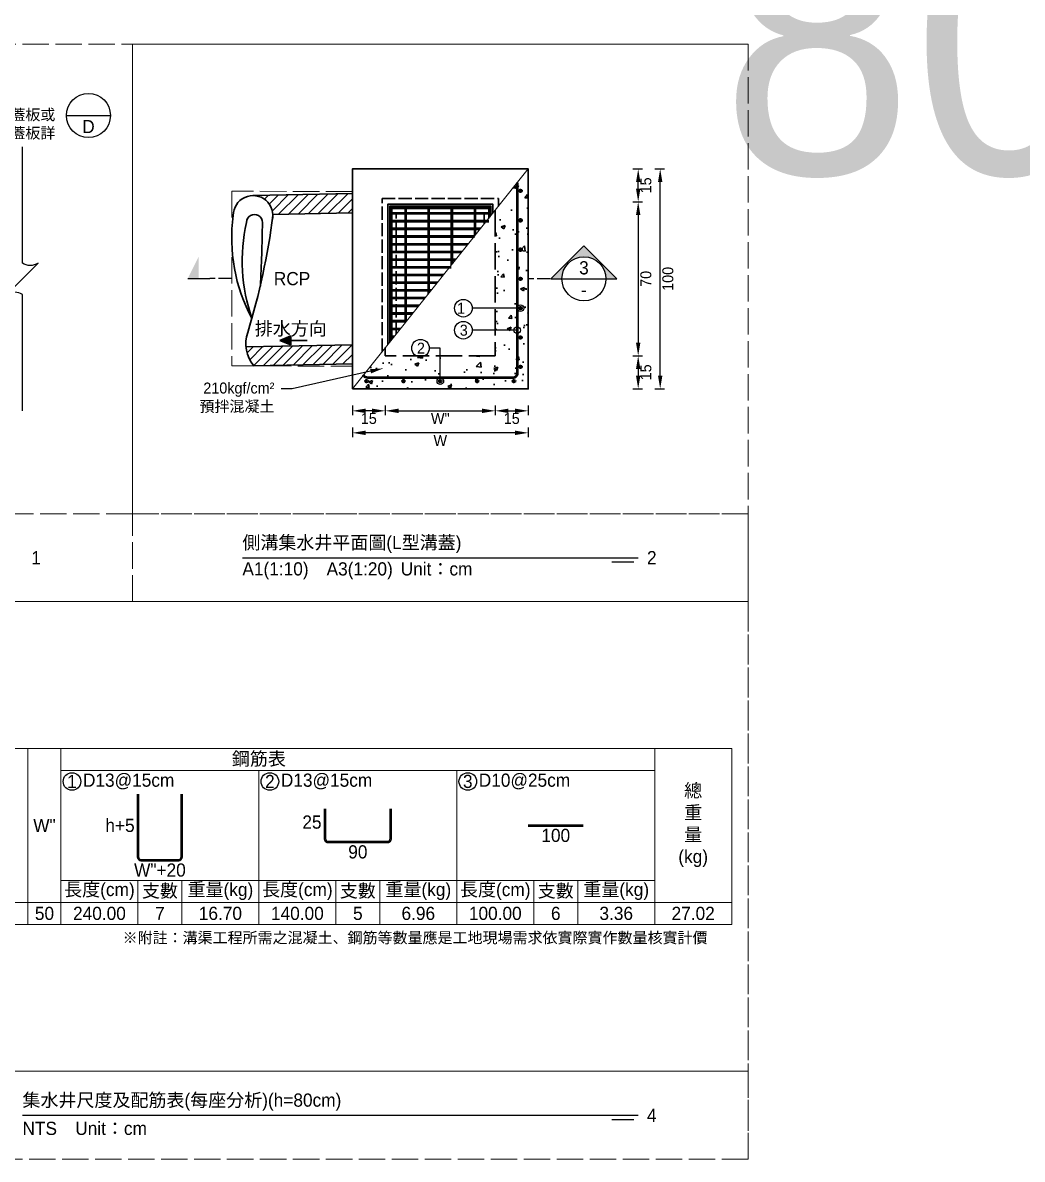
# Model space of a CAD drawing. Extents: x -6810 to 5075, y -2187 to 1200.
# Drawn here: x -1260 to -805, y -507 to 10 of the extents above; entities that cross this region are included whole.
import ezdxf
from ezdxf import colors
from ezdxf.entities.mleader import LeaderData, LeaderLine
from ezdxf.math import Vec2, Vec3

# ---------------------------------------------------------------- set-up
doc = ezdxf.new("R2010")
doc.units = 0
doc.header["$MEASUREMENT"] = 0
doc.linetypes.add('ACAD_ISO02W100', pattern=[15, 12, -3])
for name, color, linetype, lineweight in [('一、1.基本-圖框', 7, 'Continuous', 20), ('二、2.繪圖-施作項目', 181, 'Continuous', 30), ('二、3.繪圖-排水流向', 170, 'Continuous', 30), ('二、5.繪圖-鋼筋', 60, 'Continuous', 50), ('二、6.繪圖-其他施作項目', 35, 'Continuous', 30)]:
    doc.layers.add(name, color=color, linetype=linetype, lineweight=lineweight)
doc.layers.add('一、4.基本-隱藏', color=9, linetype='ACAD_ISO02W100', lineweight=20, plot=False)
doc.layers.add('三、1.文字-說明文字', color=2, linetype='Continuous')
doc.layers.add('三、3.文字-註解文字', color=2, linetype='Continuous')
doc.styles.add('次圖名(詳圖)', font='MS PGothic.ttf', dxfattribs={"height": 6})
doc.styles.add('註解文字(詳圖)', font='MS PGothic.ttf', dxfattribs={"height": 5})
doc.dimstyles.new('註解文字(詳圖)', dxfattribs={"dimtxt": 5, "dimasz": 6, "dimexe": 2, "dimexo": 5, "dimgap": 1, "dimtad": 2, "dimzin": 0, "dimdsep": 46, "dimtxsty": '註解文字(詳圖)', "dimcen": 0.1, "dimclrd": 144, "dimclre": 144, "dimclrt": 256, "dimadec": 0, "dimazin": 0, "dimtfac": 1, "dimtofl": 0, "dimtmove": 0, "dimatfit": 3, "dimfxlon": 1, "dimtolj": 1, "dimtzin": 0, "dimlwd": -1, "dimlwe": -1, "dimarcsym": 1})
pattern_1 = [(135, (-1273.6543, -1312.1108), (-2.65165, -2.65165), []), (135, (-1273.6543, -1311.227), (-2.65165, -2.65165), []), (135, (-1273.6543, -1310.343), (-2.65165, -2.65165), []), (135, (-1273.6543, -1309.459), (-2.65165, -2.65165), [])]

# ---------------------------------------------------------------- blocks, each defined once
blk = doc.blocks.new('*D124')
at = {"layer": 'Defpoints', "color": 0, "linetype": 'ACAD_ISO02W100', "ltscale": 0.25, "transparency": 16777216}
for p in [(-1045, -141.75), (-1030, -156.75), (-1030, -166.75)]:
    blk.add_point(p, dxfattribs=at)
at = {"layer": '三、1.文字-說明文字', "color": 144, "ltscale": 0.25, "transparency": 16777216}
for p, q in [((-1045, -164.25), (-1045, -168.75)), ((-1030, -164.25), (-1030, -168.75)), ((-1039, -166.75), (-1036, -166.75))]:
    blk.add_line(p, q, dxfattribs=at)
at = {"layer": '三、1.文字-說明文字', "color": 144, "linetype": 'ACAD_ISO02W100', "ltscale": 0.25, "transparency": 16777216}
for points in [[(-1039, -165.75), (-1039, -167.75), (-1045, -166.75)], [(-1036, -165.75), (-1036, -167.75), (-1030, -166.75)]]:
    blk.add_solid(points, dxfattribs=at)
at = {"layer": '三、1.文字-說明文字', "linetype": 'ACAD_ISO02W100', "ltscale": 0.25, "transparency": 16777216, "insert": (-1037.5, -170.25), "char_height": 5, "attachment_point": 5, "style": '註解文字(詳圖)'}
blk.add_mtext('\\A1;15', dxfattribs=at)
blk = doc.blocks.new('*D125')
at = {"layer": 'Defpoints', "color": 0, "linetype": 'ACAD_ISO02W100', "ltscale": 0.25, "transparency": 16777216}
for p in [(-1095, -141.75), (-1110, -156.75), (-1110, -166.75)]:
    blk.add_point(p, dxfattribs=at)
at = {"layer": '三、1.文字-說明文字', "color": 144, "ltscale": 0.25, "transparency": 16777216}
for p, q in [((-1110, -164.25), (-1110, -168.75)), ((-1095, -164.25), (-1095, -168.75)), ((-1101, -166.75), (-1104, -166.75))]:
    blk.add_line(p, q, dxfattribs=at)
at = {"layer": '三、1.文字-說明文字', "color": 144, "linetype": 'ACAD_ISO02W100', "ltscale": 0.25, "transparency": 16777216}
for points in [[(-1104, -165.75), (-1104, -167.75), (-1110, -166.75)], [(-1101, -165.75), (-1101, -167.75), (-1095, -166.75)]]:
    blk.add_solid(points, dxfattribs=at)
at = {"layer": '三、1.文字-說明文字', "linetype": 'ACAD_ISO02W100', "ltscale": 0.25, "transparency": 16777216, "insert": (-1102.5, -170.25), "char_height": 5, "attachment_point": 5, "style": '註解文字(詳圖)'}
blk.add_mtext('\\A1;15', dxfattribs=at)
blk = doc.blocks.new('*D126')
at = {"layer": 'Defpoints', "color": 0, "linetype": 'ACAD_ISO02W100', "ltscale": 0.25, "transparency": 16777216}
for p in [(-1095, -141.75), (-1045, -141.75), (-1045, -166.75)]:
    blk.add_point(p, dxfattribs=at)
at = {"layer": '三、1.文字-說明文字', "color": 144, "ltscale": 0.25, "transparency": 16777216}
for p, q in [((-1095, -164.25), (-1095, -168.75)), ((-1045, -164.25), (-1045, -168.75)), ((-1089, -166.75), (-1051, -166.75))]:
    blk.add_line(p, q, dxfattribs=at)
at = {"layer": '三、1.文字-說明文字', "color": 144, "linetype": 'ACAD_ISO02W100', "ltscale": 0.25, "transparency": 16777216}
for points in [[(-1089, -165.75), (-1089, -167.75), (-1095, -166.75)], [(-1051, -165.75), (-1051, -167.75), (-1045, -166.75)]]:
    blk.add_solid(points, dxfattribs=at)
at = {"layer": '三、1.文字-說明文字', "linetype": 'ACAD_ISO02W100', "ltscale": 0.25, "transparency": 16777216, "insert": (-1070, -170.25), "char_height": 5, "attachment_point": 5, "style": '註解文字(詳圖)'}
blk.add_mtext('\\A1;W{\\fMS PGothic|b0|i0|c128|p34;"}', dxfattribs=at)
blk = doc.blocks.new('_Small')
at = {"color": 0, "linetype": 'ByBlock', "lineweight": -2}
blk.add_circle((0, 0), 0.25, dxfattribs=at)
blk = doc.blocks.new('排水流向')
at = {"layer": '二、3.繪圖-排水流向'}
h = blk.add_hatch(color=256, dxfattribs=at)
h.dxf.hatch_style = 1
h.paths.add_polyline_path([(0, 1), (0, -1), (2.5, 0)])
for points in [[(-3.75, 0), (0, 0)], [(0, 1), (0, -1)], [(2.5, 0), (0, 1)], [(2.5, 0), (0, -1)]]:
    blk.add_lwpolyline(points, dxfattribs=at)
blk = doc.blocks.new('*D119')
at = {"layer": 'Defpoints', "color": 0, "ltscale": 0.25, "transparency": 16777216}
for p in [(-1045, -56.75), (-980, -56.75), (-1045, -71.75)]:
    blk.add_point(p, dxfattribs=at)
at = {"layer": '三、1.文字-說明文字', "color": 144, "ltscale": 0.25, "transparency": 16777216}
for p, q in [((-982.5, -56.75), (-978, -56.75)), ((-980, -65.75), (-980, -62.75)), ((-982.5, -71.75), (-978, -71.75))]:
    blk.add_line(p, q, dxfattribs=at)
for points in [[(-981, -62.75), (-979, -62.75), (-980, -56.75)], [(-981, -65.75), (-979, -65.75), (-980, -71.75)]]:
    blk.add_solid(points, dxfattribs=at)
at = {"layer": '三、1.文字-說明文字', "ltscale": 0.25, "transparency": 16777216, "insert": (-976.5, -64.25), "char_height": 5, "attachment_point": 5, "rotation": 90, "style": '註解文字(詳圖)'}
blk.add_mtext('\\A1;15', dxfattribs=at)
blk = doc.blocks.new('*D120')
at = {"layer": 'Defpoints', "color": 0, "ltscale": 0.25, "transparency": 16777216}
for p in [(-1045, -71.75), (-1045, -141.75), (-980, -141.75)]:
    blk.add_point(p, dxfattribs=at)
at = {"layer": '三、1.文字-說明文字', "color": 144, "ltscale": 0.25, "transparency": 16777216}
for p, q in [((-982.5, -71.75), (-978, -71.75)), ((-980, -77.75), (-980, -135.75)), ((-982.5, -141.75), (-978, -141.75))]:
    blk.add_line(p, q, dxfattribs=at)
for points in [[(-981, -77.75), (-979, -77.75), (-980, -71.75)], [(-981, -135.75), (-979, -135.75), (-980, -141.75)]]:
    blk.add_solid(points, dxfattribs=at)
at = {"layer": '三、1.文字-說明文字', "ltscale": 0.25, "transparency": 16777216, "insert": (-976.5, -106.75), "char_height": 5, "attachment_point": 5, "rotation": 90, "style": '註解文字(詳圖)'}
blk.add_mtext('\\A1;70', dxfattribs=at)
blk = doc.blocks.new('*D127')
at = {"layer": 'Defpoints', "color": 0, "ltscale": 0.25, "transparency": 16777216}
for p in [(-1045, -141.75), (-1045, -156.75), (-980, -156.75)]:
    blk.add_point(p, dxfattribs=at)
at = {"layer": '三、1.文字-說明文字', "color": 144, "ltscale": 0.25, "transparency": 16777216}
for p, q in [((-982.5, -141.75), (-978, -141.75)), ((-980, -147.75), (-980, -150.75)), ((-982.5, -156.75), (-978, -156.75))]:
    blk.add_line(p, q, dxfattribs=at)
for points in [[(-981, -147.75), (-979, -147.75), (-980, -141.75)], [(-981, -150.75), (-979, -150.75), (-980, -156.75)]]:
    blk.add_solid(points, dxfattribs=at)
at = {"layer": '三、1.文字-說明文字', "ltscale": 0.25, "transparency": 16777216, "insert": (-976.5, -149.25), "char_height": 5, "attachment_point": 5, "rotation": 90, "style": '註解文字(詳圖)'}
blk.add_mtext('\\A1;15', dxfattribs=at)
blk = doc.blocks.new('*D128')
at = {"layer": 'Defpoints', "color": 0, "ltscale": 0.25, "transparency": 16777216}
for p in [(-1030, -56.75), (-970, -56.75), (-1030, -156.75)]:
    blk.add_point(p, dxfattribs=at)
at = {"layer": '三、1.文字-說明文字', "color": 144, "ltscale": 0.25, "transparency": 16777216}
for p, q in [((-972.5, -56.75), (-968, -56.75)), ((-970, -150.75), (-970, -62.75)), ((-972.5, -156.75), (-968, -156.75))]:
    blk.add_line(p, q, dxfattribs=at)
for points in [[(-971, -62.75), (-969, -62.75), (-970, -56.75)], [(-971, -150.75), (-969, -150.75), (-970, -156.75)]]:
    blk.add_solid(points, dxfattribs=at)
at = {"layer": '三、1.文字-說明文字', "ltscale": 0.25, "transparency": 16777216, "insert": (-966.5, -106.75), "char_height": 5, "attachment_point": 5, "rotation": 90, "style": '註解文字(詳圖)'}
blk.add_mtext('\\A1;100', dxfattribs=at)
blk = doc.blocks.new('*D129')
at = {"layer": 'Defpoints', "color": 0, "ltscale": 0.25, "transparency": 16777216}
for p in [(-1110, -156.75), (-1030, -156.75), (-1110, -176.75)]:
    blk.add_point(p, dxfattribs=at)
at = {"layer": '三、1.文字-說明文字', "color": 144, "ltscale": 0.25, "transparency": 16777216}
for p, q in [((-1110, -174.25), (-1110, -178.75)), ((-1030, -174.25), (-1030, -178.75)), ((-1036, -176.75), (-1104, -176.75))]:
    blk.add_line(p, q, dxfattribs=at)
for points in [[(-1104, -175.75), (-1104, -177.75), (-1110, -176.75)], [(-1036, -175.75), (-1036, -177.75), (-1030, -176.75)]]:
    blk.add_solid(points, dxfattribs=at)
at = {"layer": '三、1.文字-說明文字', "ltscale": 0.25, "transparency": 16777216, "insert": (-1070, -180.25), "char_height": 5, "attachment_point": 5, "style": '註解文字(詳圖)'}
blk.add_mtext('\\A1;{\\fMS PGothic|b0|i0|c128|p34;W}', dxfattribs=at)
blk = doc.blocks.new('*D292')
at = {"layer": 'Defpoints', "color": 0, "ltscale": 0.25, "transparency": 16777216}
for p in [(-1495, -81.75), (-1520, -131.75), (-565, -131.75)]:
    blk.add_point(p, dxfattribs=at)
at = {"layer": '三、3.文字-註解文字', "color": 144, "ltscale": 0.25, "transparency": 16777216}
for p, q in [((-1517.5, -81.75), (-1522, -81.75)), ((-1520, -87.75), (-1520, -125.75)), ((-1517.5, -131.75), (-1522, -131.75))]:
    blk.add_line(p, q, dxfattribs=at)
for points in [[(-1521, -87.75), (-1519, -87.75), (-1520, -81.75)], [(-1521, -125.75), (-1519, -125.75), (-1520, -131.75)]]:
    blk.add_solid(points, dxfattribs=at)
at = {"layer": '三、3.文字-註解文字', "ltscale": 0.25, "transparency": 16777216, "insert": (-1523.5, -106.75), "char_height": 5, "attachment_point": 5, "rotation": 90, "style": '註解文字(詳圖)'}
blk.add_mtext('\\A1;W"', dxfattribs=at)
blk = doc.blocks.new('*D293')
at = {"layer": 'Defpoints', "color": 0, "ltscale": 0.25, "transparency": 16777216}
for p in [(-1495, -131.75), (-1520, -146.75), (-565, -146.75)]:
    blk.add_point(p, dxfattribs=at)
at = {"layer": '三、3.文字-註解文字', "color": 144, "ltscale": 0.25, "transparency": 16777216}
for p, q in [((-1517.5, -131.75), (-1522, -131.75)), ((-1520, -137.75), (-1520, -140.75)), ((-1517.5, -146.75), (-1522, -146.75))]:
    blk.add_line(p, q, dxfattribs=at)
for points in [[(-1521, -137.75), (-1519, -137.75), (-1520, -131.75)], [(-1521, -140.75), (-1519, -140.75), (-1520, -146.75)]]:
    blk.add_solid(points, dxfattribs=at)
at = {"layer": '三、3.文字-註解文字', "ltscale": 0.25, "transparency": 16777216, "insert": (-1523.5, -139.25), "char_height": 5, "attachment_point": 5, "rotation": 90, "style": '註解文字(詳圖)'}
blk.add_mtext('\\A1;15', dxfattribs=at)

msp = doc.modelspace()

# ---------------------------------------------------------------- hatches: boundary and pattern name
at = {"layer": '三、3.文字-註解文字'}
h = msp.add_hatch(color=256, dxfattribs=at)
h.dxf.hatch_style = 1
h.paths.add_polyline_path([(-989.693, -106.75), (-1004.693, -91.75), (-1019.693, -106.75), (-1014.693, -106.75, -0.4142136), (-1004.693, -96.75, -0.4142136), (-994.693, -106.75)])
h = msp.add_hatch(color=256, dxfattribs=at)
h.dxf.hatch_style = 1
h.paths.add_polyline_path([(-1179.852, -96.602), (-1184.852, -106.602), (-1179.852, -106.602)])
at = {"layer": '二、2.繪圖-施作項目', "linetype": 'ACAD_ISO02W100', "ltscale": 0.25}
h = msp.add_hatch(dxfattribs=at)
h.set_pattern_fill('AR-CONC', color=256, scale=2.5)
h.set_pattern_definition([(50, (-1056.983, -123.133), (17.9315, -1.5688), [1.875, -20.625]), (355, (-1056.983, -123.133), (-3.4688, 18.805), [1.5, -16.5]), (100.451, (-1055.489, -123.264), (14.4627, 17.236), [1.5935, -17.5286]), (46.184, (-1056.983, -118.133), (26.681, -4.138), [2.8125, -30.9375]), (96.636, (-1054.76, -118.478), (23.3665, 24.353), [2.39, -26.293]), (351.184, (-1056.983, -118.133), (23.367, 24.353), [2.25, -24.75]), (21, (-1054.483, -119.383), (14.9227, -10.0655), [1.875, -20.625]), (326, (-1054.483, -119.383), (6.083, 18.1288), [1.5, -16.5]), (71.451, (-1053.24, -120.222), (21.0056, 8.0633), [1.5935, -17.5286]), (37.5, (-1056.983, -123.133), (0.304, 8.32235), [0, -16.3, 0, -16.75, 0, -16.5625]), (7.5, (-1056.983, -123.133), (6.5767, 9.8603), [0, -9.55, 0, -15.925, 0, -6.3125]), (327.5, (-1062.558, -123.133), (13.34556, -0.56387), [0, -6.25, 0, -19.5, 0, -25.875]), (317.5, (-1065.058, -123.133), (14.5797, 2.5026), [0, -8.125, 0, -12.95, 0, -18.375])])
h.paths.add_polyline_path([(-1035, -63.75, 0.0796043), (-1035.1, -63.125), (-1045, -75.5), (-1045, -141.75), (-1095, -141.75), (-1095, -138), (-1104.9, -150.375, 0.3239284), (-1103, -151.75), (-1037, -151.75, 0.4142136), (-1035, -149.75)], flags=17)
h.paths.add_polyline_path([(-1030, -56.75), (-1035.1, -63.125, -0.0796043), (-1035, -63.75), (-1035, -149.75, -0.4142136), (-1037, -151.75), (-1103, -151.75, -0.3239284), (-1104.9, -150.375), (-1110, -156.75), (-1030, -156.75)])
h.paths.add_polyline_path([(-1033, -106.75, -1), (-1034, -106.75, -1)], flags=16)
h.paths.add_polyline_path([(-1034, -93.43, -1), (-1033, -93.43, -1)], flags=16)
h.paths.add_polyline_path([(-1033, -120.09, -1), (-1034, -120.09, -1)], flags=16)
h.paths.add_polyline_path([(-1034, -80.1, -1), (-1033, -80.1, -1)], flags=16)
h.paths.add_polyline_path([(-1033, -133.42, -1), (-1034, -133.42, -1)], flags=16)
h.paths.add_polyline_path([(-1034, -66.75, -1), (-1033, -66.75, -1)], flags=16)
h.paths.add_polyline_path([(-1033, -146.75, -1), (-1034, -146.75, -1)], flags=16)
h.paths.add_polyline_path([(-1036, -153.25, -1), (-1037, -153.25, -1)], flags=16)
h.paths.add_polyline_path([(-1052.75, -153.25, -1), (-1053.75, -153.25, -1)], flags=16)
h.paths.add_polyline_path([(-1069.5, -153.25, -1), (-1070.5, -153.25, -1)], flags=16)
h.paths.add_polyline_path([(-1086.25, -153.25, -1), (-1087.25, -153.25, -1)], flags=16)
h.paths.add_polyline_path([(-1103, -153.25, -1), (-1104, -153.25, -1)], flags=16)
at = {"layer": '二、5.繪圖-鋼筋'}
h = msp.add_hatch(color=256, dxfattribs=at)
h.dxf.hatch_style = 1
h.paths.add_polyline_path([(-1033, -66.75, 1), (-1034, -66.75, 1)])
h = msp.add_hatch(color=256, dxfattribs=at)
h.dxf.hatch_style = 1
h.paths.add_polyline_path([(-1033, -80.1, 1), (-1034, -80.1, 1)])
h = msp.add_hatch(color=256, dxfattribs=at)
h.dxf.hatch_style = 1
h.paths.add_polyline_path([(-1033, -93.43, 1), (-1034, -93.43, 1)])
h = msp.add_hatch(color=256, dxfattribs=at)
h.dxf.hatch_style = 1
h.paths.add_polyline_path([(-1033, -106.75, 1), (-1034, -106.75, 1)])
h = msp.add_hatch(color=256, dxfattribs=at)
h.dxf.hatch_style = 1
h.paths.add_polyline_path([(-1033, -120.09, 1), (-1034, -120.09, 1)])
h = msp.add_hatch(color=256, dxfattribs=at)
h.dxf.hatch_style = 1
h.paths.add_polyline_path([(-1033, -133.42, 1), (-1034, -133.42, 1)])
h = msp.add_hatch(color=256, dxfattribs=at)
h.dxf.hatch_style = 1
h.paths.add_polyline_path([(-1033, -146.75, 1), (-1034, -146.75, 1)])
h = msp.add_hatch(color=256, dxfattribs=at)
h.dxf.hatch_style = 1
h.paths.add_polyline_path([(-1103, -153.25, -1), (-1104, -153.25, -1)])
h = msp.add_hatch(color=256, dxfattribs=at)
h.dxf.hatch_style = 1
h.paths.add_polyline_path([(-1086.25, -153.25, -1), (-1087.25, -153.25, -1)])
h = msp.add_hatch(color=256, dxfattribs=at)
h.dxf.hatch_style = 1
h.paths.add_polyline_path([(-1069.5, -153.25, -1), (-1070.5, -153.25, -1)])
h = msp.add_hatch(color=256, dxfattribs=at)
h.dxf.hatch_style = 1
h.paths.add_polyline_path([(-1052.75, -153.25, -1), (-1053.75, -153.25, -1)])
h = msp.add_hatch(color=256, dxfattribs=at)
h.dxf.hatch_style = 1
h.paths.add_polyline_path([(-1036, -153.25, -1), (-1037, -153.25, -1)])
at = {"layer": '二、6.繪圖-其他施作項目'}
h = msp.add_hatch(dxfattribs=at)
h.set_pattern_fill('ANSI31', color=256, scale=25)
h.set_pattern_definition([(45, (-4573.4566, -1540.6722), (-2.2097087, 2.2097087), [])])
edge = h.paths.add_edge_path()
edge.add_line((-1110, -145.41), (-1110, -136.715))
edge.add_line((-1110, -136.715), (-1158.376, -137.682))
edge.add_arc((-1143.032, -136.318), 15.405, 185.08092, 220.38576)
edge.add_line((-1154.766, -146.299), (-1110, -145.41))
edge = h.paths.add_edge_path()
edge.add_line((-1110, -76.703), (-1110, -68.001))
edge.add_line((-1110, -68.001), (-1155.148, -68.904))
edge.add_arc((-1155.148, -77.919), 9.015, 3.13921, 90, ccw=False)
edge.add_line((-1146.146, -77.426), (-1110, -76.703))
h = msp.add_hatch(color=256, dxfattribs=at)
h.dxf.hatch_style = 1
h.paths.add_polyline_path([(-1090, -136.75), (-1090, -76.75), (-1050, -76.75), (-1050, -136.75)], flags=0)
h.paths.add_polyline_path([(-1093, -135.5), (-1047, -78), (-1047, -73.75), (-1093, -73.75)])
h.paths.add_polyline_path([(-1093.9, -136.625), (-1046.1, -76.875), (-1046.1, -72.85), (-1093.9, -72.85)])
h = msp.add_hatch(dxfattribs=at)
h.set_pattern_fill('ANSI34', color=256, scale=5, angle=90)
h.set_pattern_definition(pattern_1)
h.paths.add_polyline_path([(-1086, -126.75), (-1085.5, -126.125), (-1085.5, -74.75), (-1086, -74.75)])
h = msp.add_hatch(dxfattribs=at)
h.set_pattern_fill('ANSI34', color=256, scale=5, angle=90)
h.set_pattern_definition(pattern_1)
h.paths.add_polyline_path([(-1075.5, -113.625), (-1075, -113), (-1075, -74.75), (-1075.5, -74.75)])
h = msp.add_hatch(dxfattribs=at)
h.set_pattern_fill('ANSI34', color=256, scale=5, angle=90)
h.set_pattern_definition(pattern_1)
h.paths.add_polyline_path([(-1065, -100.5), (-1064.5, -99.875), (-1064.5, -74.75), (-1065, -74.75)])
h = msp.add_hatch(dxfattribs=at)
h.set_pattern_fill('ANSI34', color=256, scale=5, angle=90)
h.set_pattern_definition(pattern_1)
h.paths.add_polyline_path([(-1054.5, -87.375), (-1054, -86.75), (-1054, -74.75), (-1054.5, -74.75)])

# ---------------------------------------------------------------- linework, layer by layer
at = {"layer": '一、1.基本-圖框'}
msp.add_lwpolyline([(-1030, -56.75), (-1110, -156.75)], dxfattribs=at)
for points in [[(-1272.5, -390.25), (-1257.5, -390.25), (-1257.5, -320.25), (-1272.5, -320.25)], [(-1257.5, -390.25), (-1242.5, -390.25), (-1242.5, -320.25), (-1257.5, -320.25)], [(-1242.5, -330.25), (-972.5, -330.25), (-972.5, -320.25), (-1242.5, -320.25)], [(-937.5, -390.25), (-972.5, -390.25), (-972.5, -320.25), (-937.5, -320.25)], [(-1242.5, -330.25), (-1152.5, -330.25), (-1152.5, -380.25), (-1242.5, -380.25)], [(-1152.5, -330.25), (-1062.5, -330.25), (-1062.5, -380.25), (-1152.5, -380.25)], [(-1062.5, -330.25), (-972.5, -330.25), (-972.5, -380.25), (-1062.5, -380.25)], [(-1242.5, -380.25), (-1207.5, -380.25), (-1207.5, -390.25), (-1242.5, -390.25)], [(-1207.5, -380.25), (-1187.5, -380.25), (-1187.5, -390.25), (-1207.5, -390.25)], [(-1187.5, -380.25), (-1152.5, -380.25), (-1152.5, -390.25), (-1187.5, -390.25)], [(-1152.5, -380.25), (-1117.5, -380.25), (-1117.5, -390.25), (-1152.5, -390.25)], [(-1117.5, -380.25), (-1097.5, -380.25), (-1097.5, -390.25), (-1117.5, -390.25)], [(-1097.5, -380.25), (-1062.5, -380.25), (-1062.5, -390.25), (-1097.5, -390.25)], [(-1062.5, -380.25), (-1027.5, -380.25), (-1027.5, -390.25), (-1062.5, -390.25)], [(-1027.5, -380.25), (-1007.5, -380.25), (-1007.5, -390.25), (-1027.5, -390.25)], [(-1007.5, -380.25), (-972.5, -380.25), (-972.5, -390.25), (-1007.5, -390.25)], [(-1272.5, -390.25), (-1257.5, -390.25), (-1257.5, -400.25), (-1272.5, -400.25)], [(-1257.5, -390.25), (-1242.5, -390.25), (-1242.5, -400.25), (-1257.5, -400.25)], [(-1242.5, -390.25), (-1207.5, -390.25), (-1207.5, -400.25), (-1242.5, -400.25)], [(-1207.5, -390.25), (-1187.5, -390.25), (-1187.5, -400.25), (-1207.5, -400.25)], [(-1187.5, -390.25), (-1152.5, -390.25), (-1152.5, -400.25), (-1187.5, -400.25)], [(-1152.5, -390.25), (-1117.5, -390.25), (-1117.5, -400.25), (-1152.5, -400.25)], [(-1117.5, -390.25), (-1097.5, -390.25), (-1097.5, -400.25), (-1117.5, -400.25)], [(-1097.5, -390.25), (-1062.5, -390.25), (-1062.5, -400.25), (-1097.5, -400.25)], [(-1062.5, -390.25), (-1027.5, -390.25), (-1027.5, -400.25), (-1062.5, -400.25)], [(-1027.5, -390.25), (-1007.5, -390.25), (-1007.5, -400.25), (-1027.5, -400.25)], [(-1007.5, -390.25), (-972.5, -390.25), (-972.5, -400.25), (-1007.5, -400.25)], [(-972.5, -390.25), (-937.5, -390.25), (-937.5, -400.25), (-972.5, -400.25)]]:
    msp.add_lwpolyline(points, close=True, dxfattribs=at)
at = {"layer": '一、4.基本-隱藏'}
for points in [[(-1710, 0), (-930, 0), (-930, -507), (-1710, -507)], [(-1710, 0), (-1210, 0), (-1210, -213.5), (-1710, -213.5)], [(-1210, 0), (-930, 0), (-930, -213.5), (-1210, -213.5)], [(-1110, -67.052), (-1164.852, -66.904), (-1164.852, -146.299), (-1110, -146.448)], [(-1210, -213.5), (-1710, -213.5), (-1710, -253.5), (-1210, -253.5)], [(-1210, -213.5), (-930, -213.5), (-930, -253.5), (-1210, -253.5)], [(-1310, -253.5), (-930, -253.5), (-930, -467), (-1310, -467)], [(-1302.5, -320.25), (-937.5, -320.25), (-937.5, -400.25), (-1302.5, -400.25)], [(-1310, -467), (-930, -467), (-930, -507), (-1310, -507)]]:
    msp.add_lwpolyline(points, close=True, dxfattribs=at)
at = {"layer": '三、3.文字-註解文字'}
for points in [[(-1240, -32.5), (-1220, -32.5)], [(-994.693, -106.75), (-989.693, -106.75), (-1004.693, -91.75), (-1019.693, -106.75), (-1014.693, -106.75)], [(-1184.852, -106.602), (-1174.852, -106.602)], [(-1014.693, -106.75), (-994.693, -106.75)], [(-1160, -233.5), (-980, -233.5)], [(-982, -235.5), (-992, -235.5)], [(-1260, -487), (-980, -487)], [(-982, -489), (-992, -489)]]:
    msp.add_lwpolyline(points, dxfattribs=at)
msp.add_lwpolyline([(-1260, -166.75), (-1260, -113.821, 0.2828427), (-1267.071, -113.821), (-1252.929, -99.679, -0.2828427), (-1260, -99.679), (-1260, -46.75)], format="xyb", dxfattribs=at)
at = {"layer": '三、3.文字-註解文字', "linetype": 'ACAD_ISO02W100', "ltscale": 0.5}
for points in [[(-1164.852, -106.602), (-1174.852, -106.602)], [(-1020, -106.75), (-1030, -106.75)]]:
    msp.add_lwpolyline(points, dxfattribs=at)
at = {"layer": '三、3.文字-註解文字'}
for centre, radius in [((-1230, -32.5), 10), ((-1004.693, -106.75), 10), ((-1059.5, -120.09), 4), ((-1059.5, -130.09), 4), ((-1079, -138.25), 4), ((-1237.5, -335.25), 4), ((-1147.5, -335.25), 4), ((-1057.5, -335.25), 4)]:
    msp.add_circle(centre, radius, dxfattribs=at)
at = {"layer": '二、2.繪圖-施作項目'}
msp.add_lwpolyline([(-1110, -156.75), (-1110, -56.75), (-1030, -56.75), (-1030, -156.75)], close=True, dxfattribs=at)
at = {"layer": '二、2.繪圖-施作項目', "linetype": 'ACAD_ISO02W100'}
msp.add_lwpolyline([(-1045, -75.5), (-1045, -141.75), (-1095, -141.75), (-1095, -138)], dxfattribs=at)
at = {"layer": '二、5.繪圖-鋼筋'}
for points in [[(-1035.1, -63.125, -0.0796043), (-1035, -63.75), (-1035, -149.75)], [(-1035, -149.75, -0.4142136), (-1037, -151.75), (-1103, -151.75, -0.3239284), (-1104.9, -150.375, -0.3239284)], [(-1207.5, -341), (-1207.5, -369.5, 0.4142136), (-1206, -371), (-1189, -371, 0.4142136), (-1187.5, -369.5), (-1187.5, -341)], [(-1122.5, -347.75), (-1122.5, -361.25, 0.4142136), (-1121, -362.75), (-1094, -362.75, 0.4142136), (-1092.5, -361.25), (-1092.5, -347.75)]]:
    msp.add_lwpolyline(points, format="xyb", dxfattribs=at)
msp.add_lwpolyline([(-1030, -355.25), (-1005, -355.25)], dxfattribs=at)
for centre in [(-1033.5, -66.75), (-1033.5, -80.1), (-1033.5, -93.43), (-1033.5, -106.75), (-1033.5, -120.09), (-1033.5, -133.42), (-1033.5, -146.75), (-1103.5, -153.25), (-1086.75, -153.25), (-1070, -153.25), (-1053.25, -153.25), (-1036.5, -153.25)]:
    msp.add_circle(centre, 0.5, dxfattribs=at)
at = {"layer": '二、6.繪圖-其他施作項目'}
for points in [[(-1155.67, -124.738, -0.1578495), (-1164.163, -77.919, -1.1409026), (-1146.442, -80.262)], [(-1155.637, -124.799, -0.1399452), (-1158.168, -81.087, -1.0112817), (-1150.896, -81.169, -0.0106152), (-1151.834, -110.017)], [(-1146.132, -77.919, -0.0416835), (-1157.539, -131.135, 0.2681724), (-1154.766, -146.299, 0.2681724)]]:
    msp.add_lwpolyline(points, format="xyb", dxfattribs=at)
for points in [[(-1155.148, -68.904), (-1110, -68.001)], [(-1146.146, -77.426), (-1110, -76.703)], [(-1093.9, -136.625), (-1093.9, -72.85), (-1046.1, -72.85), (-1046.1, -76.875)], [(-1093, -135.5), (-1093, -73.75), (-1047, -73.75), (-1047, -78)], [(-1092.5, -134.875), (-1092.5, -74.25)], [(-1092.5, -74.25), (-1047.5, -74.25)], [(-1092.5, -134.875), (-1092.5, -74.25), (-1047.5, -74.25), (-1047.5, -78.625)], [(-1092.5, -74.75), (-1047.5, -74.75)], [(-1092, -134.25), (-1092, -74.75)], [(-1092, -76.75), (-1086, -76.75)], [(-1092, -77.25), (-1086, -77.25)], [(-1086, -126.75), (-1086, -74.75)], [(-1085.5, -126.125), (-1085.5, -74.75)], [(-1085.5, -76.75), (-1075.5, -76.75)], [(-1085.5, -77.25), (-1075.5, -77.25)], [(-1075.5, -113.625), (-1075.5, -74.75)], [(-1075, -113), (-1075, -74.75)], [(-1075, -76.75), (-1065, -76.75)], [(-1075, -77.25), (-1065, -77.25)], [(-1065, -100.5), (-1065, -74.75)], [(-1064.5, -99.875), (-1064.5, -74.75)], [(-1064.5, -76.75), (-1054.5, -76.75)], [(-1064.5, -77.25), (-1054.5, -77.25)], [(-1054.5, -87.375), (-1054.5, -74.75)], [(-1054, -86.75), (-1054, -74.75)], [(-1054, -76.75), (-1048, -76.75)], [(-1054, -77.25), (-1048, -77.25)], [(-1048, -79.25), (-1048, -74.75)], [(-1047.5, -78.625), (-1047.5, -74.25)], [(-1092, -80.25), (-1086, -80.25)], [(-1092, -80.75), (-1086, -80.75)], [(-1085.5, -80.25), (-1075.5, -80.25)], [(-1085.5, -80.75), (-1075.5, -80.75)], [(-1075, -80.25), (-1065, -80.25)], [(-1075, -80.75), (-1065, -80.75)], [(-1064.5, -80.25), (-1054.5, -80.25)], [(-1064.5, -80.75), (-1054.5, -80.75)], [(-1054, -80.25), (-1048, -80.25)], [(-1054, -80.75), (-1048, -80.75)], [(-1092, -83.75), (-1086, -83.75)], [(-1092, -84.25), (-1086, -84.25)], [(-1092, -87.25), (-1086, -87.25)], [(-1092, -87.75), (-1086, -87.75)], [(-1085.5, -83.75), (-1075.5, -83.75)], [(-1085.5, -84.25), (-1075.5, -84.25)], [(-1085.5, -87.25), (-1075.5, -87.25)], [(-1085.5, -87.75), (-1075.5, -87.75)], [(-1075, -83.75), (-1065, -83.75)], [(-1075, -84.25), (-1065, -84.25)], [(-1075, -87.25), (-1065, -87.25)], [(-1075, -87.75), (-1065, -87.75)], [(-1064.5, -83.75), (-1054.5, -83.75)], [(-1064.5, -84.25), (-1054.5, -84.25)], [(-1064.5, -87.25), (-1054.5, -87.25)], [(-1064.5, -87.75), (-1054.5, -87.75)], [(-1054, -83.75), (-1051.6, -83.75)], [(-1054, -84.25), (-1052, -84.25)], [(-1092, -90.75), (-1086, -90.75)], [(-1092, -91.25), (-1086, -91.25)], [(-1085.5, -90.75), (-1075.5, -90.75)], [(-1085.5, -91.25), (-1075.5, -91.25)], [(-1075, -90.75), (-1065, -90.75)], [(-1075, -91.25), (-1065, -91.25)], [(-1064.5, -90.75), (-1057.2, -90.75)], [(-1064.5, -91.25), (-1057.6, -91.25)], [(-1092, -94.25), (-1086, -94.25)], [(-1092, -94.75), (-1086, -94.75)], [(-1092, -97.75), (-1086, -97.75)], [(-1085.5, -94.25), (-1075.5, -94.25)], [(-1085.5, -94.75), (-1075.5, -94.75)], [(-1085.5, -97.75), (-1075.5, -97.75)], [(-1075, -94.25), (-1065, -94.25)], [(-1075, -94.75), (-1065, -94.75)], [(-1075, -97.75), (-1065, -97.75)], [(-1064.5, -94.25), (-1060, -94.25)], [(-1064.5, -94.75), (-1060.4, -94.75)], [(-1064.5, -97.75), (-1062.8, -97.75)], [(-1092, -98.25), (-1086, -98.25)], [(-1092, -101.25), (-1086, -101.25)], [(-1092, -101.75), (-1086, -101.75)], [(-1085.5, -98.25), (-1075.5, -98.25)], [(-1085.5, -101.25), (-1075.5, -101.25)], [(-1085.5, -101.75), (-1075.5, -101.75)], [(-1075, -98.25), (-1065, -98.25)], [(-1075, -101.25), (-1065, -101.25)], [(-1075, -101.75), (-1065, -101.75)], [(-1064.5, -98.25), (-1063.2, -98.25)], [(-1092, -104.75), (-1086, -104.75)], [(-1092, -105.25), (-1086, -105.25)], [(-1092, -108.25), (-1086, -108.25)], [(-1085.5, -104.75), (-1075.5, -104.75)], [(-1085.5, -105.25), (-1075.5, -105.25)], [(-1085.5, -108.25), (-1075.5, -108.25)], [(-1075, -104.75), (-1068.4, -104.75)], [(-1075, -105.25), (-1068.8, -105.25)], [(-1075, -108.25), (-1071.2, -108.25)], [(-1092, -108.75), (-1086, -108.75)], [(-1092, -111.75), (-1086, -111.75)], [(-1092, -112.25), (-1086, -112.25)], [(-1085.5, -108.75), (-1075.5, -108.75)], [(-1085.5, -111.75), (-1075.5, -111.75)], [(-1085.5, -112.25), (-1075.5, -112.25)], [(-1075, -108.75), (-1071.6, -108.75)], [(-1075, -111.75), (-1074, -111.75)], [(-1075, -112.25), (-1074.4, -112.25)], [(-1092, -115.25), (-1086, -115.25)], [(-1092, -115.75), (-1086, -115.75)], [(-1092, -118.75), (-1086, -118.75)], [(-1085.5, -115.25), (-1076.8, -115.25)], [(-1085.5, -115.75), (-1077.2, -115.75)], [(-1085.5, -118.75), (-1079.6, -118.75)], [(-1092, -119.25), (-1086, -119.25)], [(-1092, -122.25), (-1086, -122.25)], [(-1092, -122.75), (-1086, -122.75)], [(-1085.5, -119.25), (-1080, -119.25)], [(-1085.5, -122.25), (-1082.4, -122.25)], [(-1085.5, -122.75), (-1082.8, -122.75)], [(-1092, -125.75), (-1086, -125.75)], [(-1092, -126.25), (-1086, -126.25)], [(-1085.5, -125.75), (-1085.2, -125.75)], [(-1092, -129.25), (-1088, -129.25)], [(-1092, -129.75), (-1088.4, -129.75)], [(-1092, -132.75), (-1090.8, -132.75)], [(-1092, -133.25), (-1091.2, -133.25)], [(-1158.376, -137.682), (-1110, -136.715)], [(-1154.766, -146.299), (-1110, -145.41)]]:
    msp.add_lwpolyline(points, dxfattribs=at)
at = {"layer": '二、6.繪圖-其他施作項目', "linetype": 'ACAD_ISO02W100', "ltscale": 0.5}
for points in [[(-1096.5, -139.875), (-1096.5, -70.25), (-1043.5, -70.25), (-1043.5, -73.625)], [(-1090, -131.75), (-1090, -76.75), (-1050, -76.75), (-1050, -81.75)]]:
    msp.add_lwpolyline(points, dxfattribs=at)

# ---------------------------------------------------------------- block references
at = {"xscale": 2, "yscale": 2, "zscale": 2, "rotation": 180}
msp.add_blockref('排水流向', (-1137.988, -134.699), dxfattribs=at)

# ---------------------------------------------------------------- texts
at = {"layer": '一、1.基本-圖框', "char_height": 6, "attachment_point": 5, "style": '註解文字(詳圖)'}
for s, width, insert in [('{\\fMS PGothic|b0|i0|c128|p34;鋼筋表}', 94.24964, (-1152.5, -325.25)), ('{\\fMS PGothic|b0|i0|c128|p34;總重量(kg)}', 6, (-955, -355.25)), ('W{\\fMS PGothic|b0|i0|c128|p34;"}', 22.32258, (-1250, -355.25)), ('{\\fMS PGothic|b0|i0|c128|p34;長度(cm)}', 35.02324, (-1225, -385.25)), ('{\\fMS PGothic|b0|i0|c128|p34;支數}', 19.27354, (-1197.5, -385.25)), ('{\\fMS PGothic|b0|i0|c128|p34;重量(kg)}', 30.27214, (-1170, -385.25)), ('{\\fMS PGothic|b0|i0|c128|p34;長度(cm)}', 35.02324, (-1135, -385.25)), ('{\\fMS PGothic|b0|i0|c128|p34;支數}', 19.27354, (-1107.5, -385.25)), ('{\\fMS PGothic|b0|i0|c128|p34;重量(kg)}', 30.27214, (-1080, -385.25)), ('{\\fMS PGothic|b0|i0|c128|p34;長度(cm)}', 35.02324, (-1045, -385.25)), ('{\\fMS PGothic|b0|i0|c128|p34;支數}', 19.27354, (-1017.5, -385.25)), ('{\\fMS PGothic|b0|i0|c128|p34;重量(kg)}', 30.27214, (-990, -385.25))]:
    msp.add_mtext_dynamic_manual_height_columns(s, width=width, gutter_width=30, heights=[0], dxfattribs=dict(at, insert=insert))
at = {"layer": '一、4.基本-隱藏', "insert": (-855, 200), "char_height": 120, "attachment_point": 5, "style": '次圖名(詳圖)'}
msp.add_mtext_dynamic_manual_height_columns('{\\fMS PGothic|b0|i0|c128|p34;W}"{\\fMS PGothic|b0|i0|c128|p34;=}5{\\fMS PGothic|b0|i0|c128|p34;0，h=100、80}', width=698.49542, gutter_width=30, heights=[0], dxfattribs=at)
at = {"layer": '三、1.文字-說明文字', "char_height": 6, "attachment_point": 5, "style": '註解文字(詳圖)'}
for s, width, insert in [('{\\fMS PGothic|b0|i0|c128|p34;D}', 12.5857, (-1230, -37.5)), ('排水方向', 33.65089, (-1137.988, -129.699))]:
    msp.add_mtext_dynamic_manual_height_columns(s, width=width, gutter_width=30, heights=[0], dxfattribs=dict(at, insert=insert))
at = {"layer": '三、1.文字-說明文字', "linetype": 'ACAD_ISO02W100', "ltscale": 0.25, "insert": (-1137.426, -106.676), "char_height": 6, "attachment_point": 5, "style": '次圖名(詳圖)'}
msp.add_mtext_dynamic_manual_height_columns('RCP', width=5.20703, gutter_width=30, heights=[0], dxfattribs=at)
at = {"layer": '三、3.文字-註解文字', "char_height": 6}
for s, width, gutter_width, insert, attachment_point, style in [('3', 6.60394, 25, (-1004.693, -101.75), 5, '註解文字(詳圖)'), ('-', 6.60394, 25, (-1004.693, -111.75), 5, '註解文字(詳圖)'), ('側溝集水井平面圖(L型溝蓋)', 131.94411, 15, (-1160, -227.5), 4, '次圖名(詳圖)'), ('1', 3, 15, (-1256, -233.5), 4, '次圖名(詳圖)'), ('2', 3, 15, (-976, -233.5), 4, '次圖名(詳圖)'), ('A1(1:10)\u3000A3(1:20){\\fMS PGothic|b0|i0|c128|p34;^IUnit：cm}', 136.03259, 15, (-1160, -239.5), 4, '次圖名(詳圖)'), ('1', 8.38231, 30, (-1237.5, -335.25), 5, '註解文字(詳圖)'), ('D13@15cm', 6.06582, 30, (-1232.5, -335.25), 4, '註解文字(詳圖)'), ('2', 8.38231, 30, (-1147.5, -335.25), 5, '註解文字(詳圖)'), ('{\\fMS PGothic|b0|i0|c128|p34;D1}3{\\fMS PGothic|b0|i0|c128|p34;@}1{\\fMS PGothic|b0|i0|c128|p34;5cm}', 6.06582, 30, (-1142.5, -335.25), 4, '註解文字(詳圖)'), ('3', 8.38231, 30, (-1057.5, -335.25), 5, '註解文字(詳圖)'), ('{\\fMS PGothic|b0|i0|c128|p34;D1}0{\\fMS PGothic|b0|i0|c128|p34;@}25{\\fMS PGothic|b0|i0|c128|p34;cm}', 6.06582, 30, (-1052.5, -335.25), 4, '註解文字(詳圖)'), ('50', 9.06048, 30, (-1250, -395.25), 5, '註解文字(詳圖)'), ('240.00', 9.06048, 30, (-1225, -395.25), 5, '註解文字(詳圖)'), ('7', 9.06048, 30, (-1197.5, -395.25), 5, '註解文字(詳圖)'), ('16.70', 9.06048, 30, (-1170, -395.25), 5, '註解文字(詳圖)'), ('{\\fMS PGothic|b0|i0|c128|p34;1}4{\\fMS PGothic|b0|i0|c128|p34;0.00}', 9.06048, 30, (-1135, -395.25), 5, '註解文字(詳圖)'), ('5', 9.06048, 30, (-1107.5, -395.25), 5, '註解文字(詳圖)'), ('6.96', 9.06048, 30, (-1080, -395.25), 5, '註解文字(詳圖)'), ('{\\fMS PGothic|b0|i0|c128|p34;100}.00', 9.06048, 30, (-1045, -395.25), 5, '註解文字(詳圖)'), ('6', 9.06048, 30, (-1017.5, -395.25), 5, '註解文字(詳圖)'), ('3.36', 9.06048, 30, (-990, -395.25), 5, '註解文字(詳圖)'), ('27.02', 9.06048, 30, (-955, -395.25), 5, '註解文字(詳圖)'), ('{\\fMS PGothic|b0|i0|c128|p34;集水井尺度及配筋表(每座分析)(h=}8{\\fMS PGothic|b0|i0|c128|p34;0cm)}', 158.98104, 15, (-1260, -481), 4, '次圖名(詳圖)'), ('4', 3, 15, (-976, -487), 4, '次圖名(詳圖)'), ('NTS{\\fMS PGothic|b0|i0|c128|p34;^IUnit：cm}', 136.03259, 15, (-1260, -493), 4, '次圖名(詳圖)')]:
    msp.add_mtext_dynamic_manual_height_columns(s, width=width, gutter_width=gutter_width, heights=[0], dxfattribs=dict(at, insert=insert, attachment_point=attachment_point, style=style))
at = {"layer": '三、3.文字-註解文字', "ltscale": 0.25, "insert": (-1214.471, -403.766), "char_height": 5, "attachment_point": 1, "style": '註解文字(詳圖)'}
msp.add_mtext_dynamic_manual_height_columns('{\\fMS PGothic|b0|i0|c128|p34;※附註：溝渠工程所需之混凝土、鋼筋等數量應是工地現場需求依實際實作數量核實計價}', width=277.93933, gutter_width=30, heights=[0], dxfattribs=at)
at = {"layer": '二、5.繪圖-鋼筋', "char_height": 6, "style": '註解文字(詳圖)'}
for s, width, insert, attachment_point in [('25', 8.87231, (-1124, -353.75), 6), ('{\\fMS PGothic|b0|i0|c128|p34;h+}5', 8.87231, (-1209, -355.25), 6), ('100', 3.56631, (-1017.5, -356.75), 2), ('90', 3.56631, (-1107.5, -364.25), 2), ('{\\fMS PGothic|b0|i0|c128|p34;W}"+2{\\fMS PGothic|b0|i0|c128|p34;0}', 3.56631, (-1197.5, -372.5), 2)]:
    msp.add_mtext_dynamic_manual_height_columns(s, width=width, gutter_width=30, heights=[0], dxfattribs=dict(at, insert=insert, attachment_point=attachment_point))

# ---------------------------------------------------------------- dimensions: what is measured, and where the dimension line sits
at = {"layer": '三、1.文字-說明文字', "ltscale": 0.25}
for base, p1, p2, text, picture, middle in [((-980, -56.75), (-1045, -71.75), (-1045, -56.75), '15', '*D119', (-976.5, -64.25)), ((-970, -56.75), (-1030, -156.75), (-1030, -56.75), '100', '*D128', (-966.5, -106.75)), ((-980, -141.75), (-1045, -71.75), (-1045, -141.75), '70', '*D120', (-976.5, -106.75)), ((-980, -156.75), (-1045, -141.75), (-1045, -156.75), '15', '*D127', (-976.5, -149.25))]:
    dim = msp.add_linear_dim(base=base, p1=p1, p2=p2, angle=90, text=text, dimstyle='註解文字(詳圖)', dxfattribs=at)
    dim.commit()
    dim.dimension.update_dxf_attribs({"geometry": picture, "text_midpoint": middle})
at = {"layer": '三、1.文字-說明文字', "linetype": 'ACAD_ISO02W100', "ltscale": 0.25}
for base, p1, p2, text, picture, middle in [((-1110, -166.75), (-1095, -141.75), (-1110, -156.75), '15', '*D125', (-1102.5, -170.25)), ((-1045, -166.75), (-1095, -141.75), (-1045, -141.75), 'W{\\fMS PGothic|b0|i0|c128|p34;"}', '*D126', (-1070, -170.25)), ((-1030, -166.75), (-1045, -141.75), (-1030, -156.75), '15', '*D124', (-1037.5, -170.25))]:
    dim = msp.add_linear_dim(base=base, p1=p1, p2=p2, text=text, dimstyle='註解文字(詳圖)', dxfattribs=at)
    dim.commit()
    dim.dimension.update_dxf_attribs({"geometry": picture, "text_midpoint": middle})
at = {"layer": '三、1.文字-說明文字', "ltscale": 0.25}
dim = msp.add_linear_dim(base=(-1110, -176.75), p1=(-1030, -156.75), p2=(-1110, -156.75), text='{\\fMS PGothic|b0|i0|c128|p34;W}', dimstyle='註解文字(詳圖)', dxfattribs=at)
dim.commit()
dim.dimension.update_dxf_attribs({"geometry": '*D129', "text_midpoint": (-1070, -180.25)})
at = {"layer": '三、3.文字-註解文字', "ltscale": 0.25}
for base, p1, p2, text, picture, middle in [((-1520, -131.75), (-1495, -81.75), (-565, -131.75), 'W"', '*D292', (-1523.5, -106.75)), ((-1520, -146.75), (-1495, -131.75), (-565, -146.75), '15', '*D293', (-1523.5, -139.25))]:
    dim = msp.add_linear_dim(base=base, p1=p1, p2=p2, angle=90, text=text, dimstyle='註解文字(詳圖)', dxfattribs=at)
    dim.commit()
    dim.dimension.update_dxf_attribs({"geometry": picture, "text_midpoint": middle})

# ---------------------------------------------------------------- leaders
at = {"layer": '三、3.文字-註解文字'}
ml = msp.add_multileader_mtext('Standard', dxfattribs=at)
ml.set_content('{\\fMS PGothic|b0|i0|c128|p34;L1場鑄溝蓋板或\\PL2場鑄溝蓋板詳}', color=256, style='註解文字(詳圖)')
ml.set_leader_properties(color=144, linetype='ByLayer', lineweight=-1)
ml.build(insert=Vec2(0, 0))
ml.multileader.update_dxf_attribs({"dogleg_length": 5, "arrow_head_size": 6})
ctx = ml.context
ctx.base_point, ctx.char_height, ctx.arrow_head_size, ctx.landing_gap_size, ctx.plane_origin = Vec3(-1296.244, -32.5), 5, 6, 3, Vec3(-1368.792, -104.007)
notes = []
notes.append((ctx, [(0, (1, 1, 0), (-1301.244, -32.5), (1, 0), 5, [(0, [(-1310, -106.75)], 0, [])])]))
ctx.mtext.insert, ctx.mtext.flow_direction = Vec3(-1293.244, -29.588), 5
ml = msp.add_multileader_mtext('Standard', dxfattribs=at)
ml.set_content('1{\\fMS PGothic|b0|i0|c128|p34; }', color=256, style='註解文字(詳圖)')
ml.set_leader_properties(color=144, linetype='ByLayer', lineweight=-1)
ml.set_arrow_properties(name='SMALL')
ml.build(insert=Vec2(0, 0))
ml.multileader.update_dxf_attribs({"dogleg_length": 5, "arrow_head_size": 6})
ctx = ml.context
ctx.base_point, ctx.char_height, ctx.arrow_head_size, ctx.landing_gap_size, ctx.plane_origin = Vec3(-1063.506, -120.09), 5, 6, 3.25, Vec3(-1033.5, -120.09)
ctx.text_align_type = 2
notes.append((ctx, [(0, (1, 1, 0), (-1048, -120.09), (-1, 0), 7.5, [(0, [(-1033.5, -120.09)], 0, [])])]))
ctx.mtext.insert, ctx.mtext.alignment, ctx.mtext.flow_direction = Vec3(-1058.75, -117.59), 3, 5
ml = msp.add_multileader_mtext('Standard', dxfattribs=at)
ml.set_content('3', color=256, style='註解文字(詳圖)')
ml.set_leader_properties(color=144, linetype='ByLayer', lineweight=-1)
ml.set_arrow_properties(name='SMALL')
ml.build(insert=Vec2(0, 0))
ml.multileader.update_dxf_attribs({"dogleg_length": 5, "arrow_head_size": 6})
ctx = ml.context
ctx.base_point, ctx.char_height, ctx.arrow_head_size, ctx.plane_origin = Vec3(-1062.398, -130.09), 5, 6, Vec3(-1033.5, -130.09)
ctx.text_align_type = 2
notes.append((ctx, [(0, (1, 1, 0), (-1050.5, -130.09), (-1, 0), 5, [(0, [(-1035, -130.09)], 0, [])])]))
ctx.mtext.insert, ctx.mtext.alignment, ctx.mtext.flow_direction = Vec3(-1057.5, -127.59), 3, 5
ml = msp.add_multileader_mtext('Standard', dxfattribs=at)
ml.set_content('2', color=256, style='註解文字(詳圖)')
ml.set_leader_properties(color=144, linetype='ByLayer', lineweight=-1)
ml.set_arrow_properties(name='SMALL')
ml.build(insert=Vec2(0, 0))
ml.multileader.update_dxf_attribs({"dogleg_length": 5, "arrow_head_size": 6})
ctx = ml.context
ctx.base_point, ctx.char_height, ctx.arrow_head_size, ctx.plane_origin = Vec3(-1081.898, -138.25), 5, 6, Vec3(-1048, -114.212)
ctx.text_align_type = 2
notes.append((ctx, [(0, (1, 1, 0), (-1070, -138.25), (-1, 0), 5, [(0, [(-1070, -153.25)], 0, [])])]))
ctx.mtext.insert, ctx.mtext.alignment, ctx.mtext.flow_direction = Vec3(-1077, -135.75), 3, 5
ml = msp.add_multileader_mtext('Standard', dxfattribs=at)
ml.set_content('{\\fMS PGothic|b0|i0|c128|p34;210kgf/cm²}\\P預拌{\\fMS PGothic|b0|i0|c128|p34;混凝土}', color=256, style='註解文字(詳圖)')
ml.set_leader_properties(color=144, linetype='ByLayer', lineweight=-1)
ml.build(insert=Vec2(0, 0))
ml.multileader.update_dxf_attribs({"dogleg_length": 5, "arrow_head_size": 6})
ctx = ml.context
ctx.base_point, ctx.char_height, ctx.arrow_head_size, ctx.landing_gap_size, ctx.plane_origin = Vec3(-1183.824, -156.75), 5, 6, 3, Vec3(-1117.045, -169.246)
ctx.text_align_type = 2
notes.append((ctx, [(0, (1, 1, 0), (-1137.426, -156.75), (-1, 0), 5, [(0, [(-1095.842, -147.43)], 0, [])])]))
ctx.mtext.insert, ctx.mtext.alignment, ctx.mtext.flow_direction = Vec3(-1145.426, -153.881), 3, 5
for ctx, leaders in notes:
    for number, flags, end, landing, length, lines in leaders:
        leader = LeaderData()
        leader.index, (leader.has_last_leader_line, leader.has_dogleg_vector, leader.attachment_direction) = number, flags
        leader.last_leader_point, leader.dogleg_vector, leader.dogleg_length = Vec3(end), Vec3(landing), length
        for number, points, colour, breaks in lines:
            line = LeaderLine()
            line.index, line.vertices, line.color, line.breaks = number, Vec3.list(points), colors.encode_raw_color(colour), breaks
            leader.lines.append(line)
        ctx.leaders.append(leader)

doc.saveas('drawing.dxf')
